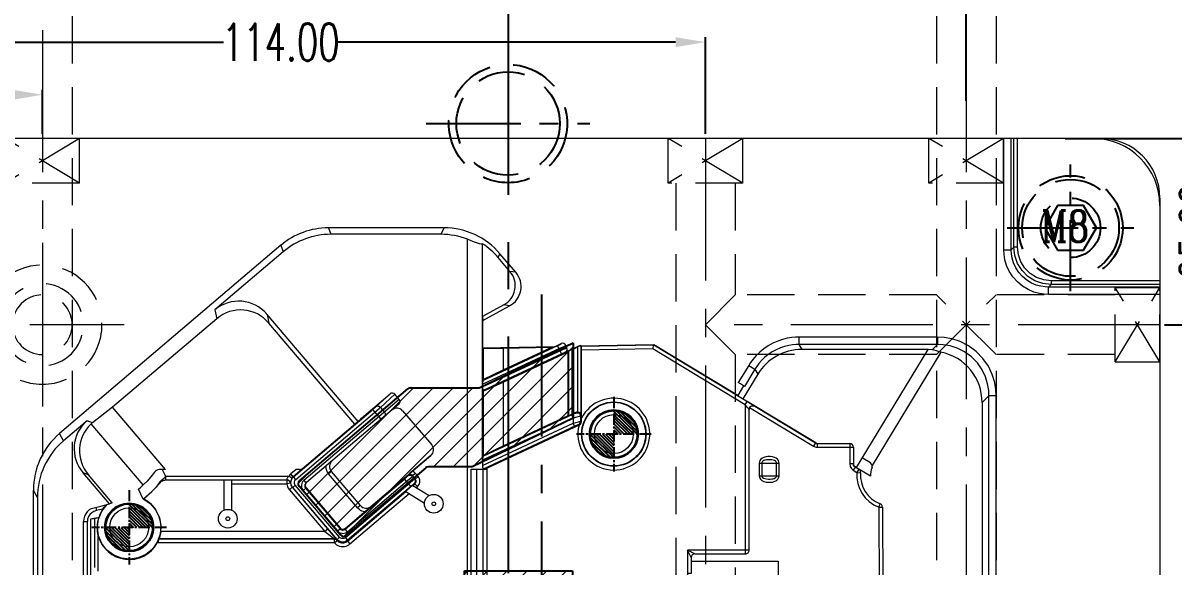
# Model space of a CAD drawing. Header units: inches. Extents: x 164842 to 166038, y -53074 to -52229.
# Drawn here: x 165733.8 to 165888.1, y -52405.3 to -52332.4 of the extents above; entities that cross this region are included whole.
import ezdxf

# ---------------------------------------------------------------- set-up
doc = ezdxf.new("R2010")
doc.units = ezdxf.units.IN
doc.header["$LTSCALE"] = 2
doc.header["$MEASUREMENT"] = 0
doc.header["$PDMODE"] = 3
doc.header["$PDSIZE"] = 0.3125
for name, pattern in [('CENTER', [50.8, 31.75, -6.35, 6.35, -6.35]), ('CENTER2', [1.125, 0.75, -0.125, 0.125, -0.125]), ('HIDDEN', [9.525, 6.35, -3.175])]:
    doc.linetypes.add(name, pattern=pattern)
doc.layers.get('0').update_dxf_attribs({"linetype": 'CONTINUOUS'})
doc.layers.get('Defpoints').update_dxf_attribs({"linetype": 'CONTINUOUS'})
for name, color, linetype in [('DEFAULT_1', 7, 'CENTER'), ('Layer3', 3, 'CONTINUOUS'), ('PIN', 4, 'CONTINUOUS'), ('SCREW', 52, 'HIDDEN'), ('y-cut', 7, 'CONTINUOUS')]:
    doc.layers.add(name, color=color, linetype=linetype)
for name, color, linetype, lineweight in [('dim', 3, 'CONTINUOUS', 15), ('PRODUCT', 1, 'CONTINUOUS', 15), ('WR', 122, 'HIDDEN', 18), ('截面', 191, 'CONTINUOUS', 15), ('枕位', 75, 'CONTINUOUS', 15)]:
    doc.layers.add(name, color=color, linetype=linetype, lineweight=lineweight)
doc.styles.add('ROMANC', font='romanc', dxfattribs={"width": 0.6, "height": 1})
doc.styles.get("Standard").update_dxf_attribs({"font": 'txt.shx', "width": 0.67})
doc.dimstyles.new('2.00', dxfattribs={"dimtxt": 5, "dimasz": 4, "dimexe": 0.666, "dimexo": 0.626, "dimgap": 1, "dimtad": 0, "dimzin": 0, "dimdsep": 46, "dimtxsty": 'Standard', "dimcen": 0.09, "dimclrd": 3, "dimclre": 3, "dimclrt": 7, "dimazin": 0, "dimtfac": 1, "dimtofl": 0, "dimtmove": 0, "dimatfit": 0, "dimfxl": 0, "dimtolj": 1, "dimtzin": 0, "dimarcsym": 0})

# ---------------------------------------------------------------- blocks, each defined once
blk = doc.blocks.new('*D36290')
at = {"layer": 'Defpoints', "color": 0}
for p in [(165873, -52347.94), (165956.79, -52347.94), (165948.86, -52472.94)]:
    blk.add_point(p, dxfattribs=at)
at = {"layer": 'dim', "color": 3, "linetype": 'ByBlock', "lineweight": -2}
for p, q in [((165873.63, -52347.94), (165957.46, -52347.94)), ((165956.79, -52351.94), (165956.79, -52402.18)), ((165956.79, -52468.94), (165956.79, -52418.7)), ((165949.49, -52472.94), (165957.46, -52472.94))]:
    blk.add_line(p, q, dxfattribs=at)
at = {"layer": 'dim', "color": 3, "linetype": 'ByBlock'}
for points in [[(165957.46, -52351.94), (165956.12, -52351.94), (165956.79, -52347.94)], [(165956.12, -52468.94), (165957.46, -52468.94), (165956.79, -52472.94)]]:
    blk.add_solid(points, dxfattribs=at)
at = {"layer": 'dim', "color": 7, "linetype": 'ByBlock', "insert": (165956.79, -52410.44), "char_height": 5, "attachment_point": 5, "rotation": 90}
blk.add_mtext('\\A1;125.00', dxfattribs=at)
blk = doc.blocks.new('20160723.115749')
at = {"layer": 'SCREW', "linetype": 'CENTER', "ltscale": 0.15}
for p, q in [((0, -8.5), (0, 8.5)), ((-8.5, 0), (8.5, 0))]:
    blk.add_line(p, q, dxfattribs=at)
at = {"layer": 'SCREW', "ltscale": 0.5}
blk.add_lwpolyline([(-1.73, 3), (-3.46, 0), (-1.73, -3), (1.73, -3), (3.46, 0), (1.73, 3)], close=True, dxfattribs=at)
for radius in [7, 6.5, 4]:
    blk.add_circle((0, 0), radius, dxfattribs=at)
at = {"layer": 'Layer3', "style": 'ROMANC', "width": 0.8}
blk.add_text('M8', height=4.186, dxfattribs=at).set_placement((-3.98, -1.86))
blk = doc.blocks.new('20160823.202007')
at = {"layer": '截面', "linetype": 'Continuous', "ltscale": 0.3}
h = blk.add_hatch(dxfattribs=at)
h.set_pattern_fill('ANSI31', color=256, scale=15, style=0)
h.set_pattern_definition([(45, (-169.9145, -4062.9453), (-1.3258252, 1.3258252), [])])
h.paths.add_polyline_path([(-112.12, 33.14), (-106.53, 26.56, 0.414214), (-105.83, 26.51), (-95.12, 35.61, -0.178037), (-94.8, 35.73), (-88.9, 35.73), (-75.33, 42.24), (-75.33, 52.37), (-87.94, 46.32), (-97.21, 46.32, 0.178037), (-97.53, 46.2), (-112.07, 33.84, 0.414214)])
h.paths.add_polyline_path([(-113.35, -0.13), (-107.6, 6.89, -0.414214), (-106.89, 6.96), (-96.17, -1.81, -0.414214), (-96.1, -2.52), (-98.78, -5.8, 0.414214), (-98.71, -6.5), (-96.17, -8.58, -0.414214), (-96.1, -9.28), (-98.53, -12.25, -0.414214), (-99.24, -12.32), (-113.28, -0.84, -0.414214)])
h.paths.add_polyline_path([(-89.92, 9.24), (-75.42, 3.96), (-75.42, 21.78), (-89.92, 21.78)])
at = {"layer": 'y-cut', "linetype": 'ByBlock'}
for p, q in [((-87.94, 46.32), (-75.33, 52.37)), ((-75.33, 52.37), (-75.33, 42.24)), ((-97.21, 46.32), (-87.94, 46.32)), ((-112.07, 33.84), (-97.53, 46.2)), ((-75.33, 42.24), (-88.9, 35.73)), ((-95.12, 35.61), (-105.83, 26.51)), ((-88.9, 35.73), (-94.8, 35.73)), ((-106.53, 26.56), (-112.12, 33.14)), ((-89.92, 9.24), (-89.92, 21.78)), ((-89.92, 21.78), (-75.42, 21.78)), ((-75.42, 21.78), (-75.42, 3.96)), ((-75.42, 3.96), (-89.92, 9.24)), ((-113.35, -0.13), (-107.6, 6.89)), ((-106.89, 6.96), (-96.17, -1.81)), ((-99.24, -12.32), (-113.28, -0.84)), ((-96.1, -2.52), (-98.78, -5.8)), ((-98.71, -6.5), (-96.17, -8.58)), ((-96.1, -9.28), (-98.53, -12.25))]:
    blk.add_line(p, q, dxfattribs=at)
for centre, start, end in [((-97.21, 45.82), 90, 130.38), ((-94.8, 35.23), 90, 130.38), ((-111.74, 33.46), 130.38, 220.38), ((-106.15, 26.89), 220.38, 310.38), ((-107.21, 6.58), 50.71, 140.71), ((-112.96, -0.45), 140.71, 230.71), ((-96.48, -2.2), 320.71, 50.71), ((-98.39, -6.11), 140.71, 230.71), ((-96.49, -8.96), 320.71, 50.71), ((-98.92, -11.94), 230.71, 320.71)]:
    blk.add_arc(centre, 0.5, start, end, dxfattribs=at)
blk = doc.blocks.new('20160824.085005')
at = {"layer": 'PRODUCT', "linetype": 'ByBlock'}
for p, q in [((-2.42, 12.01), (-10.67, 12.01)), ((-9.69, 11.52), (-10.67, 12.01)), ((-10.67, 12.01), (-10.67, 8.88)), ((-10.18, 11.03), (-10.67, 12.01)), ((-10.18, 11.02), (-10.18, 10.53)), ((-9.68, 11.53), (-2.9, 11.53)), ((-2.4, 12.03), (-2.42, 12.01)), ((-10.19, 10.53), (1.51, 10.53)), ((-10.19, 10.53), (-10.19, 8.88)), ((1.51, 10.53), (1.51, 7.38)), ((-10.19, 8.88), (-10.68, 8.88)), ((-10.68, 8.88), (-10.68, 3.28)), ((2, 7.38), (1.51, 7.38)), ((2, -3.25), (2, 7.38)), ((2, 6.69), (2.53, 6.69)), ((2.25, 6.78), (2.1, 6.79)), ((2.4, 6.75), (2.25, 6.78)), ((2.53, 6.69), (2.4, 6.75)), ((2.62, 6.79), (2.62, 4)), ((3.08, 6.29), (3.08, 4)), ((-10.68, 3.28), (-10.67, -3.75)), ((2, 4.13), (1.79, 4.13)), ((1.79, 4.13), (1.79, -3.25)), ((2, 4.02), (3.16, 4.02)), ((3.21, 4.01), (3.16, 4.02)), ((3.16, 4.02), (3.16, -3.61)), ((3.21, 4.01), (3.21, -3.61)), ((-10.68, -0.25), (-10.16, -0.25)), ((-10.19, -1.53), (-10.19, -3.15)), ((-10.16, -1.3), (-10.16, -0.25)), ((-10.16, -3.25), (-10.67, -3.75)), ((-10.19, -3.15), (1.64, -3.15)), ((-10.19, -3.15), (-10.17, -3.25)), ((-10.17, -3.25), (1.62, -3.25)), ((-10.16, -3.25), (-10.17, -3.25)), ((1.64, -3.25), (-10.16, -3.25)), ((1.64, -3.15), (1.64, -3.25)), ((1.64, -3.25), (2, -3.25)), ((3.16, -3.21), (2, -3.21)), ((3.16, -3.25), (2, -3.25)), ((3.21, -3.61), (3.16, -3.61))]:
    blk.add_line(p, q, dxfattribs=at)
blk.add_lwpolyline([(3.31, 6.79), (3.19, 6.73), (3.11, 6.54), (3.08, 6.29)], dxfattribs=at)
blk.add_arc((-11.16, -1.3), 1, 346.5053, 0, dxfattribs=at)
for centre, major_axis, start_param, end_param in [((-9.68, 11.02), (0.355, -0.355), 2.356233, 3.926953), ((-2.9, 12.03), (-0.355, -0.355), 0.78536, 2.356233)]:
    blk.add_ellipse(centre, major_axis=major_axis, ratio=0.999924, start_param=start_param, end_param=end_param, dxfattribs=at)
blk = doc.blocks.new('20140913.083227')
at = {"layer": 'WR', "linetype": 'CENTER', "ltscale": 0.2}
for p, q in [((0, 11), (0, -11)), ((-11, 0), (11, 0))]:
    blk.add_line(p, q, dxfattribs=at)
at = {"layer": 'WR', "linetype": 'HIDDEN', "ltscale": 0.5}
for radius in [8, 5.5, 4]:
    blk.add_circle((0, 0), radius, dxfattribs=at)
blk = doc.blocks.new('*D37323')
at = {"layer": 'Defpoints', "color": 0}
for p in [(165873.63, -52347.94), (165871.36, -52442.94), (165897.91, -52442.94)]:
    blk.add_point(p, dxfattribs=at)
at = {"layer": 'dim', "color": 3, "linetype": 'ByBlock', "lineweight": -2}
for p, q in [((165874.26, -52347.94), (165898.58, -52347.94)), ((165897.91, -52351.94), (165897.91, -52388.3)), ((165897.91, -52438.94), (165897.91, -52402.58)), ((165871.99, -52442.94), (165898.58, -52442.94))]:
    blk.add_line(p, q, dxfattribs=at)
at = {"layer": 'dim', "color": 3, "linetype": 'ByBlock'}
for points in [[(165898.58, -52351.94), (165897.24, -52351.94), (165897.91, -52347.94)], [(165897.24, -52438.94), (165898.58, -52438.94), (165897.91, -52442.94)]]:
    blk.add_solid(points, dxfattribs=at)
at = {"layer": 'dim', "color": 7, "linetype": 'ByBlock', "insert": (165897.91, -52395.44), "char_height": 5, "attachment_point": 5, "rotation": 90}
blk.add_mtext('\\A1;95.00', dxfattribs=at)
blk = doc.blocks.new('*D37324')
at = {"layer": 'Defpoints', "color": 0}
for p in [(165877.36, -52347.94), (165886.36, -52372.94), (165891.51, -52372.94)]:
    blk.add_point(p, dxfattribs=at)
at = {"layer": 'dim', "color": 3, "linetype": 'ByBlock', "lineweight": -2}
for p, q in [((165877.99, -52347.94), (165892.18, -52347.94)), ((165891.51, -52351.94), (165891.51, -52353.3)), ((165891.51, -52368.94), (165891.51, -52367.58)), ((165886.99, -52372.94), (165892.18, -52372.94))]:
    blk.add_line(p, q, dxfattribs=at)
at = {"layer": 'dim', "color": 3, "linetype": 'ByBlock'}
for points in [[(165892.18, -52351.94), (165890.85, -52351.94), (165891.51, -52347.94)], [(165890.85, -52368.94), (165892.18, -52368.94), (165891.51, -52372.94)]]:
    blk.add_solid(points, dxfattribs=at)
at = {"layer": 'dim', "color": 7, "linetype": 'ByBlock', "insert": (165891.51, -52360.44), "char_height": 5, "attachment_point": 5, "rotation": 90}
blk.add_mtext('\\A1;25.00', dxfattribs=at)
blk = doc.blocks.new('*D37327')
at = {"layer": 'Defpoints', "color": 0}
for p in [(165736.36, -52342.07), (165736.36, -52347.94), (165711.36, -52359.94)]:
    blk.add_point(p, dxfattribs=at)
at = {"layer": 'dim', "color": 3, "linetype": 'ByBlock', "lineweight": -2}
for p, q in [((165711.36, -52359.31), (165711.36, -52341.4)), ((165736.36, -52347.31), (165736.36, -52341.4)), ((165715.36, -52342.07), (165716.72, -52342.07)), ((165732.36, -52342.07), (165731, -52342.07))]:
    blk.add_line(p, q, dxfattribs=at)
at = {"layer": 'dim', "color": 3, "linetype": 'ByBlock'}
for points in [[(165715.36, -52341.4), (165715.36, -52342.74), (165711.36, -52342.07)], [(165732.36, -52342.74), (165732.36, -52341.4), (165736.36, -52342.07)]]:
    blk.add_solid(points, dxfattribs=at)
at = {"layer": 'dim', "color": 7, "linetype": 'ByBlock', "insert": (165723.86, -52342.07), "char_height": 5, "attachment_point": 5}
blk.add_mtext('\\A1;25.00', dxfattribs=at)
blk = doc.blocks.new('*D37328')
at = {"layer": 'Defpoints', "color": 0}
for p in [(165825.36, -52335.01), (165825.36, -52347.94), (165711.36, -52359.31)]:
    blk.add_point(p, dxfattribs=at)
at = {"layer": 'dim', "color": 3, "linetype": 'ByBlock', "lineweight": -2}
for p, q in [((165711.36, -52358.69), (165711.36, -52334.35)), ((165715.36, -52335.01), (165760.66, -52335.01)), ((165821.36, -52335.01), (165776.06, -52335.01)), ((165825.36, -52347.31), (165825.36, -52334.35))]:
    blk.add_line(p, q, dxfattribs=at)
at = {"layer": 'dim', "color": 3, "linetype": 'ByBlock'}
for points in [[(165715.36, -52334.35), (165715.36, -52335.68), (165711.36, -52335.01)], [(165821.36, -52335.68), (165821.36, -52334.35), (165825.36, -52335.01)]]:
    blk.add_solid(points, dxfattribs=at)
at = {"layer": 'dim', "color": 7, "linetype": 'ByBlock', "insert": (165768.36, -52335.01), "char_height": 5, "attachment_point": 5}
blk.add_mtext('\\A1;114.00', dxfattribs=at)
blk = doc.blocks.new('*D37329')
at = {"layer": 'Defpoints', "color": 0}
for p in [(165860.36, -52326.68), (165860.36, -52343.52), (165711.36, -52359.94)]:
    blk.add_point(p, dxfattribs=at)
at = {"layer": 'dim', "color": 3, "linetype": 'ByBlock', "lineweight": -2}
for p, q in [((165711.36, -52359.31), (165711.36, -52326.01)), ((165860.36, -52342.89), (165860.36, -52326.01)), ((165715.36, -52326.68), (165777.6, -52326.68)), ((165856.36, -52326.68), (165794.12, -52326.68))]:
    blk.add_line(p, q, dxfattribs=at)
at = {"layer": 'dim', "color": 3, "linetype": 'ByBlock'}
for points in [[(165715.36, -52326.01), (165715.36, -52327.35), (165711.36, -52326.68)], [(165856.36, -52327.35), (165856.36, -52326.01), (165860.36, -52326.68)]]:
    blk.add_solid(points, dxfattribs=at)
at = {"layer": 'dim', "color": 7, "linetype": 'ByBlock', "insert": (165785.86, -52326.68), "char_height": 5, "attachment_point": 5}
blk.add_mtext('\\A1;149.00', dxfattribs=at)

msp = doc.modelspace()

# ---------------------------------------------------------------- hatches: boundary and pattern name
at = {"layer": 'PIN', "linetype": 'Continuous'}
h = msp.add_hatch(dxfattribs=at)
h.set_pattern_fill('ANSI31', color=256, scale=2.363636, angle=90.5, style=0)
h.set_pattern_definition([(135.5, (166055.80363, -52402.3368), (-0.20708683, -0.2107331), [])])
h.paths.add_polyline_path([(165813.06, -52387.626), (165809.81, -52387.654, 0.4142136), (165813.088, -52390.876)])
h.paths.add_polyline_path([(165813.032, -52384.376), (165813.06, -52387.626), (165816.31, -52387.597, 0.4142136)])
h = msp.add_hatch(dxfattribs=at)
h.set_pattern_fill('ANSI31', color=256, scale=2.363636, angle=90.5, style=0)
h.set_pattern_definition([(135.5, (165990.76003, -52414.8591), (-0.20708683, -0.2107331), [])])
h.paths.add_polyline_path([(165748.016, -52400.148), (165744.767, -52400.176, 0.4142136), (165748.045, -52403.398)])
h.paths.add_polyline_path([(165747.988, -52396.898), (165748.016, -52400.148), (165751.266, -52400.12, 0.4142136)])

# ---------------------------------------------------------------- linework, layer by layer
at = {"linetype": 'CENTER', "ltscale": 0.5}
msp.add_line((165798.862, -52272.939), (165798.862, -52672.939), dxfattribs=at)
at = {"color": 8, "linetype": 'CENTER', "ltscale": 0.2}
msp.add_line((165787.862, -52345.939), (165809.862, -52345.939), dxfattribs=at)
at = {"color": 8, "linetype": 'HIDDEN', "ltscale": 0.5}
for radius in [7.938, 6.938]:
    msp.add_circle((165798.862, -52345.939), radius, dxfattribs=at)
at = {"layer": 'DEFAULT_1', "color": 2, "linetype": 'CENTER', "ltscale": 0.3}
msp.add_line((165803.362, -52368.875), (165803.362, -52452.004), dxfattribs=at)
at = {"layer": 'PIN', "linetype": 'CENTER2'}
for p, q in [((165813.06, -52382.626), (165813.06, -52392.626)), ((165818.06, -52387.626), (165808.06, -52387.626)), ((165748.016, -52395.148), (165748.016, -52405.148)), ((165753.016, -52400.148), (165743.016, -52400.148))]:
    msp.add_line(p, q, dxfattribs=at)
at = {"layer": 'PIN', "linetype": 'Continuous'}
for centre in [(165813.06, -52387.626), (165748.016, -52400.148)]:
    msp.add_circle(centre, 3.25, dxfattribs=at)
at = {"layer": 'PRODUCT', "linetype": 'ByBlock'}
for p, q in [((165878.362, -52347.939), (165719.362, -52347.939)), ((165865.413, -52362.896), (165865.413, -52347.939)), ((165866.411, -52362.896), (165866.411, -52347.939)), ((165866.756, -52362.552), (165866.756, -52347.939)), ((165867.255, -52362.552), (165867.255, -52347.939)), ((165886.362, -52355.939), (165886.362, -52589.939)), ((165865.413, -52362.896), (165866.411, -52362.896)), ((165866.411, -52362.896), (165866.756, -52362.552)), ((165867.255, -52362.552), (165866.756, -52362.552)), ((165871.405, -52367.89), (165871.749, -52367.545)), ((165886.362, -52367.046), (165871.749, -52367.046)), ((165871.749, -52367.046), (165871.749, -52367.545)), ((165886.362, -52367.545), (165871.749, -52367.545)), ((165886.362, -52367.89), (165871.405, -52367.89)), ((165871.405, -52368.888), (165871.405, -52367.89)), ((165886.362, -52368.888), (165871.405, -52368.888)), ((165795.456, -52381.196), (165807.602, -52375.374)), ((165805.107, -52375.9), (165806.002, -52375.483)), ((165806.011, -52375.502), (165806.002, -52375.483)), ((165807.602, -52375.374), (165807.6, -52386.155)), ((165795.456, -52380.933), (165805.923, -52376.052)), ((165795.456, -52381.283), (165806.209, -52376.27)), ((165795.46, -52380.433), (165805.634, -52375.688)), ((165805.107, -52375.9), (165795.475, -52376.095)), ((165795.51, -52376.129), (165795.475, -52376.095)), ((165795.51, -52376.129), (165798.202, -52376.092)), ((165795.51, -52376.129), (165795.51, -52380.299)), ((165798.202, -52379.004), (165804.729, -52375.96)), ((165798.202, -52376.092), (165804.729, -52375.96)), ((165798.202, -52376.092), (165798.202, -52379.004)), ((165798.202, -52380.652), (165806.936, -52376.579)), ((165804.729, -52375.96), (165805.107, -52375.9)), ((165806.03, -52376.851), (165805.514, -52375.744)), ((165805.923, -52376.052), (165806.349, -52375.85)), ((165806.209, -52376.27), (165806.549, -52376.114)), ((165806.349, -52375.85), (165806.5, -52375.778)), ((165806.5, -52375.778), (165806.587, -52375.735)), ((165806.536, -52376.626), (165806.715, -52376.476)), ((165806.544, -52376.645), (165808.588, -52375.693)), ((165806.587, -52375.735), (165806.604, -52375.725)), ((165806.763, -52376.044), (165806.603, -52375.701)), ((165806.936, -52376.579), (165806.976, -52376.517)), ((165806.936, -52385.133), (165806.936, -52376.579)), ((165806.976, -52376.517), (165806.976, -52385.158)), ((165807.428, -52376.297), (165808.24, -52375.919)), ((165807.428, -52376.297), (165807.428, -52384.956)), ((165808.24, -52384.627), (165808.24, -52375.919)), ((165818.439, -52375.63), (165808.588, -52375.829)), ((165808.588, -52375.86), (165808.588, -52375.693)), ((165808.692, -52385.067), (165808.692, -52375.86)), ((165818.426, -52375.678), (165808.723, -52375.875)), ((165808.731, -52385.988), (165808.732, -52376.377)), ((165818.291, -52376.184), (165808.732, -52376.377)), ((165818.291, -52376.184), (165818.439, -52375.63)), ((165830.702, -52383.689), (165818.291, -52376.184)), ((165829.702, -52382.44), (165818.439, -52375.63)), ((165795.51, -52380.299), (165798.202, -52379.004)), ((165770.865, -52393.901), (165785.4, -52381.538)), ((165785.724, -52381.419), (165794.99, -52381.419)), ((165795.45, -52381.199), (165794.99, -52381.419)), ((165795.456, -52380.933), (165795.456, -52381.283)), ((165795.51, -52380.299), (165795.46, -52380.433)), ((165795.51, -52381.867), (165798.202, -52380.652)), ((165798.202, -52380.652), (165798.202, -52389.206)), ((165784.265, -52382.959), (165771.459, -52393.85)), ((165779.193, -52385.492), (165783.03, -52382.228)), ((165781.106, -52383.975), (165783.03, -52382.228)), ((165781.732, -52384.037), (165783.678, -52382.269)), ((165784.265, -52382.959), (165783.678, -52382.269)), ((165795.51, -52381.867), (165795.46, -52381.78)), ((165795.51, -52381.867), (165795.51, -52390.501)), ((165829.702, -52382.44), (165830.379, -52382.897)), ((165840.158, -52388.81), (165830.966, -52383.252)), ((165770.082, -52393.355), (165780.765, -52384.27)), ((165770.375, -52393.7), (165780.995, -52384.668)), ((165784.201, -52383.607), (165771.819, -52394.137)), ((165781.817, -52385.635), (165780.702, -52384.324)), ((165780.765, -52384.27), (165780.958, -52384.105)), ((165780.958, -52384.105), (165781.055, -52384.021)), ((165780.995, -52384.668), (165781.559, -52384.187)), ((165781.559, -52384.187), (165781.695, -52384.069)), ((165781.695, -52384.069), (165781.732, -52384.037)), ((165781.732, -52384.037), (165782.263, -52384.661)), ((165784.719, -52384.485), (165788.622, -52389.075)), ((165808.041, -52384.67), (165807.428, -52384.956)), ((165808.041, -52384.67), (165807.962, -52384.794)), ((165830.702, -52383.689), (165830.962, -52383.259)), ((165830.702, -52383.689), (165830.702, -52403.697)), ((165831.219, -52384.331), (165831.205, -52384.306)), ((165831.219, -52403.194), (165831.219, -52384.331)), ((165831.293, -52384.068), (165839.847, -52389.24)), ((165831.977, -52383.894), (165840.107, -52388.81)), ((165778.982, -52385.74), (165770.038, -52393.352)), ((165807.602, -52385.471), (165795.456, -52391.135)), ((165795.456, -52391.326), (165807.602, -52385.504)), ((165795.456, -52391.818), (165807.6, -52386.155)), ((165807.511, -52385.015), (165795.46, -52390.634)), ((165798.202, -52389.206), (165806.936, -52385.133)), ((165806.936, -52385.133), (165806.976, -52385.158)), ((165807.409, -52385.062), (165807.6, -52385.472)), ((165807.708, -52384.921), (165807.511, -52385.015)), ((165807.791, -52386.565), (165807.6, -52386.155)), ((165808.08, -52385.348), (165807.602, -52385.472)), ((165808.394, -52385.265), (165808.08, -52385.348)), ((165808.344, -52386.317), (165808.47, -52386.398)), ((165808.47, -52386.398), (165808.608, -52386.297)), ((165808.692, -52385.067), (165808.605, -52385.204)), ((165808.605, -52385.204), (165808.605, -52385.908)), ((165808.605, -52385.908), (165808.731, -52385.988)), ((165808.608, -52386.297), (165808.698, -52386.155)), ((165808.698, -52386.155), (165808.731, -52385.988)), ((165796.035, -52392.197), (165808.47, -52386.398)), ((165795.51, -52390.501), (165798.202, -52389.206)), ((165840.107, -52388.81), (165839.847, -52389.24)), ((165840.158, -52388.81), (165840.107, -52388.81)), ((165840.367, -52388.882), (165844.717, -52388.882)), ((165840.367, -52388.882), (165840.367, -52389.385)), ((165840.367, -52389.385), (165845.22, -52389.385)), ((165844.717, -52388.882), (165844.717, -52391.618)), ((165845.22, -52389.385), (165845.22, -52391.618)), ((165780.469, -52397.328), (165788.508, -52390.492)), ((165788.511, -52390.496), (165785.702, -52392.886)), ((165788.511, -52390.496), (165788.508, -52390.492)), ((165795.51, -52390.501), (165795.46, -52390.634)), ((165847.507, -52391.503), (165846.518, -52390.895)), ((165752.877, -52392.362), (165752.224, -52392.361)), ((165752.432, -52392.362), (165752.869, -52393.267)), ((165770.427, -52392.362), (165769.713, -52392.969)), ((165770.826, -52392.362), (165770.427, -52392.362)), ((165770.826, -52392.362), (165770.826, -52392.362)), ((165771.479, -52392.127), (165771.477, -52392.122)), ((165777.103, -52401.235), (165787.811, -52392.128)), ((165794.031, -52392.009), (165788.135, -52392.009)), ((165793.894, -52408.429), (165793.894, -52392.349)), ((165793.894, -52392.349), (165796.035, -52392.349)), ((165795.45, -52391.329), (165794.031, -52392.009)), ((165794.664, -52408.429), (165794.664, -52392.349)), ((165795.456, -52391.135), (165795.456, -52391.818)), ((165795.5, -52392.349), (165795.5, -52408.429)), ((165795.858, -52392.246), (165795.626, -52392.349)), ((165795.998, -52392.349), (165795.998, -52408.429)), ((165796.035, -52392.197), (165796.035, -52392.349)), ((165832.584, -52391.511), (165835.243, -52391.511)), ((165832.584, -52391.511), (165832.584, -52393.226)), ((165832.917, -52391.511), (165832.917, -52393.226)), ((165834.911, -52393.226), (165834.911, -52391.511)), ((165835.243, -52393.226), (165835.243, -52391.511)), ((165845.22, -52391.618), (165844.717, -52391.618)), ((165845.462, -52392.048), (165845.202, -52392.478)), ((165845.202, -52392.478), (165845.677, -52392.765)), ((165845.95, -52392.313), (165845.462, -52392.017)), ((165845.462, -52392.048), (165845.937, -52392.335)), ((165845.937, -52392.335), (165845.677, -52392.765)), ((165847.525, -52393.279), (165845.938, -52392.319)), ((165752.92, -52393.768), (165752.92, -52393.266)), ((165752.92, -52393.266), (165769.445, -52393.266)), ((165752.927, -52393.782), (165752.92, -52393.768)), ((165752.927, -52393.782), (165769.166, -52393.777)), ((165760.75, -52397.831), (165760.75, -52393.782)), ((165761.755, -52393.776), (165761.755, -52397.831)), ((165769.166, -52393.777), (165769.166, -52394.28)), ((165769.86, -52393.55), (165769.445, -52393.266)), ((165770.038, -52393.352), (165769.713, -52392.969)), ((165769.751, -52393.908), (165769.828, -52393.686)), ((165769.828, -52393.686), (165769.944, -52393.498)), ((165769.944, -52393.498), (165770.082, -52393.355)), ((165770.375, -52393.7), (165770.082, -52393.355)), ((165771.459, -52393.85), (165771.752, -52394.195)), ((165775.15, -52392.624), (165774.767, -52392.95)), ((165778.67, -52397.54), (165774.767, -52392.95)), ((165779.053, -52397.214), (165775.15, -52392.624)), ((165777.018, -52400.386), (165785.033, -52393.569)), ((165786.026, -52393.88), (165777.032, -52401.528)), ((165777.311, -52400.731), (165785.38, -52393.868)), ((165785.83, -52394.639), (165784.968, -52393.625)), ((165785.033, -52393.569), (165785.235, -52393.396)), ((165785.235, -52393.396), (165785.335, -52393.31)), ((165785.38, -52393.868), (165785.849, -52393.467)), ((165785.386, -52393.263), (165785.395, -52393.152)), ((165785.702, -52392.886), (165785.395, -52393.152)), ((165785.849, -52393.467), (165785.984, -52393.35)), ((165786.023, -52393.315), (165786.032, -52393.203)), ((165786.023, -52393.315), (165786.306, -52393.647)), ((165786.209, -52393.726), (165786.026, -52393.88)), ((165786.032, -52393.203), (165786.415, -52392.878)), ((165786.417, -52393.656), (165786.032, -52393.203)), ((165786.265, -52393.68), (165786.209, -52393.726)), ((165786.295, -52393.655), (165786.265, -52393.68)), ((165786.306, -52393.647), (165786.295, -52393.655)), ((165786.306, -52393.647), (165786.406, -52393.858)), ((165786.417, -52393.656), (165786.306, -52393.647)), ((165786.406, -52393.858), (165786.387, -52394.092)), ((165786.8, -52393.33), (165786.415, -52392.878)), ((165786.417, -52393.656), (165786.8, -52393.33)), ((165832.584, -52393.226), (165835.243, -52393.226)), ((165845.677, -52392.765), (165846.178, -52392.805)), ((165749.895, -52396.341), (165749.255, -52395.018)), ((165752.147, -52394.132), (165752.1, -52394.093)), ((165752.153, -52394.145), (165752.147, -52394.132)), ((165761.755, -52394.28), (165769.166, -52394.28)), ((165769.666, -52394.225), (165769.166, -52394.28)), ((165769.899, -52394.766), (165769.516, -52395.092)), ((165769.516, -52395.092), (165774.278, -52400.691)), ((165769.677, -52394.219), (165769.666, -52394.225)), ((165769.678, -52394.212), (165769.677, -52394.219)), ((165769.968, -52394.772), (165769.848, -52394.597)), ((165769.899, -52394.766), (165775.367, -52401.2)), ((165769.968, -52394.772), (165769.899, -52394.766)), ((165770.312, -52394.479), (165769.968, -52394.772)), ((165775.909, -52401.758), (165769.968, -52394.772)), ((165776.253, -52401.465), (165770.312, -52394.479)), ((165776.398, -52401.178), (165770.808, -52394.605)), ((165771.35, -52395.196), (165771.762, -52394.846)), ((165771.35, -52395.196), (165775.965, -52400.622)), ((165771.642, -52394.326), (165771.605, -52394.406)), ((165771.693, -52394.254), (165771.642, -52394.326)), ((165771.752, -52394.195), (165771.693, -52394.254)), ((165771.694, -52394.903), (165776.309, -52400.329)), ((165771.762, -52394.846), (165776.319, -52400.205)), ((165777.316, -52401.99), (165785.137, -52395.338)), ((165786.034, -52394.467), (165777.325, -52401.872)), ((165786.07, -52394.499), (165785.106, -52395.319)), ((165785.137, -52395.338), (165787.636, -52396.9)), ((165786.101, -52394.519), (165786.366, -52394.293)), ((165786.101, -52394.519), (165788.275, -52395.877)), ((165786.387, -52394.092), (165786.254, -52394.284)), ((165786.366, -52394.293), (165786.254, -52394.284)), ((165786.366, -52394.293), (165786.691, -52394.676)), ((165786.548, -52394.798), (165786.691, -52394.676)), ((165744.204, -52397.318), (165745.366, -52396.992)), ((165749.913, -52396.326), (165749.93, -52396.324)), ((165777.641, -52402.373), (165785.584, -52395.618)), ((165848.621, -52397.446), (165848.802, -52396.978)), ((165742.96, -52397.598), (165744.204, -52397.318)), ((165743.527, -52397.478), (165743.61, -52397.893)), ((165777.028, -52400.262), (165779.824, -52397.884)), ((165779.053, -52397.214), (165778.67, -52397.54)), ((165779.824, -52397.884), (165780.47, -52397.329)), ((165848.621, -52397.446), (165849.124, -52397.444)), ((165848.621, -52397.447), (165848.672, -52408.53)), ((165849.124, -52397.444), (165849.174, -52408.53)), ((165741.897, -52406.771), (165741.897, -52399.371)), ((165741.897, -52399.371), (165742.4, -52399.371)), ((165742.4, -52407.274), (165742.4, -52399.371)), ((165743.557, -52398.917), (165742.84, -52399.054)), ((165742.84, -52399.054), (165742.84, -52406.52)), ((165743.349, -52398.968), (165743.349, -52405.515)), ((165743.923, -52398.844), (165743.557, -52398.917)), ((165743.902, -52398.863), (165743.851, -52398.874)), ((165743.851, -52398.874), (165743.851, -52399.037)), ((165743.902, -52398.863), (165743.923, -52398.844)), ((165776.319, -52400.205), (165776.309, -52400.329)), ((165743.851, -52406.017), (165743.851, -52401.259)), ((165775.543, -52401.695), (165752.011, -52401.695)), ((165775.552, -52401.74), (165752.018, -52401.74)), ((165774.278, -52400.691), (165752.257, -52400.691)), ((165774.66, -52400.365), (165774.278, -52400.691)), ((165774.278, -52400.691), (165774.985, -52401.247)), ((165775.367, -52401.2), (165775.803, -52401.72)), ((165775.663, -52401.691), (165775.519, -52401.675)), ((165775.682, -52401.715), (165775.543, -52401.695)), ((165775.552, -52402.242), (165775.552, -52401.74)), ((165775.803, -52401.72), (165775.902, -52401.841)), ((165775.909, -52401.758), (165775.902, -52401.841)), ((165776.253, -52401.465), (165775.909, -52401.758)), ((165776.052, -52401.895), (165775.909, -52401.758)), ((165775.965, -52400.622), (165776.309, -52400.329)), ((165777.028, -52400.262), (165777.018, -52400.386)), ((165777.311, -52400.731), (165777.018, -52400.386)), ((165777.032, -52401.528), (165777.325, -52401.872)), ((165775.552, -52402.242), (165751.784, -52402.242)), ((165775.552, -52402.242), (165775.923, -52401.903)), ((165775.918, -52401.863), (165775.923, -52401.903)), ((165777.325, -52401.872), (165777.15, -52401.992)), ((165777.325, -52401.872), (165777.316, -52401.99)), ((165777.316, -52401.99), (165777.641, -52402.373))]:
    msp.add_line(p, q, dxfattribs=at)
for points in [[(165871.405, -52368.888), (165870.841, -52368.862), (165870.176, -52368.761), (165869.442, -52368.558), (165868.678, -52368.233), (165867.926, -52367.777), (165867.231, -52367.198), (165866.627, -52366.515), (165866.141, -52365.761), (165865.785, -52364.978), (165865.558, -52364.211), (165865.444, -52363.511), (165865.413, -52362.896)], [(165871.405, -52367.89), (165870.935, -52367.868), (165870.381, -52367.784), (165869.768, -52367.616), (165869.131, -52367.344), (165868.505, -52366.965), (165867.926, -52366.482), (165867.422, -52365.913), (165867.017, -52365.285), (165866.721, -52364.632), (165866.532, -52363.993), (165866.437, -52363.409), (165866.411, -52362.896)], [(165871.749, -52367.545), (165870.638, -52367.42), (165869.583, -52367.051), (165868.636, -52366.456), (165867.845, -52365.665), (165867.25, -52364.718), (165866.881, -52363.663), (165866.756, -52362.552)], [(165871.749, -52367.046), (165870.753, -52366.934), (165869.801, -52366.602), (165868.947, -52366.066), (165868.234, -52365.353), (165867.699, -52364.499), (165867.367, -52363.548), (165867.255, -52362.552)], [(165805.634, -52375.688), (165805.757, -52375.629), (165805.868, -52375.576), (165805.951, -52375.535), (165805.998, -52375.511), (165806.011, -52375.502)], [(165795.46, -52381.78), (165806.129, -52376.805), (165806.234, -52376.757), (165806.335, -52376.711), (165806.422, -52376.673), (165806.486, -52376.645), (165806.523, -52376.63), (165806.536, -52376.626)], [(165806.549, -52376.114), (165806.665, -52376.062), (165806.733, -52376.033), (165806.754, -52376.025)], [(165831.967, -52383.876), (165831.924, -52383.847), (165831.799, -52383.769), (165831.593, -52383.643), (165818.426, -52375.678)], [(165781.055, -52384.021), (165781.086, -52383.993), (165781.106, -52383.975)], [(165781.732, -52384.037), (165781.541, -52383.903), (165781.312, -52383.88), (165781.106, -52383.975)], [(165782.263, -52384.661), (165782.365, -52384.871), (165782.351, -52385.101), (165782.223, -52385.289)], [(165807.962, -52384.794), (165807.956, -52384.798), (165807.938, -52384.808), (165807.907, -52384.824), (165807.859, -52384.848), (165807.793, -52384.88), (165807.708, -52384.921)], [(165807.962, -52384.794), (165808.182, -52384.753), (165808.396, -52384.823), (165808.549, -52384.987), (165808.605, -52385.204)], [(165808.24, -52384.627), (165808.407, -52384.662), (165808.534, -52384.739), (165808.623, -52384.84), (165808.674, -52384.953), (165808.692, -52385.067)], [(165831.205, -52384.306), (165831.183, -52384.277), (165831.121, -52384.199), (165831.018, -52384.073), (165830.702, -52383.689)], [(165831.205, -52384.306), (165831.249, -52384.1), (165831.374, -52383.93), (165831.558, -52383.827), (165831.768, -52383.808), (165831.967, -52383.876)], [(165831.293, -52384.068), (165831.423, -52383.926), (165831.57, -52383.85), (165831.718, -52383.825), (165831.857, -52383.843), (165831.977, -52383.894)], [(165795.46, -52392.315), (165807.952, -52386.49), (165808.084, -52386.43), (165808.187, -52386.383), (165808.261, -52386.351), (165808.309, -52386.33), (165808.335, -52386.32), (165808.344, -52386.317)], [(165807.6, -52386.155), (165808.133, -52386.02), (165808.32, -52385.973), (165808.454, -52385.941), (165808.541, -52385.92), (165808.589, -52385.91), (165808.605, -52385.908)], [(165808.344, -52386.317), (165808.482, -52386.218), (165808.573, -52386.074), (165808.605, -52385.908)], [(165808.605, -52385.204), (165808.593, -52385.209), (165808.557, -52385.219), (165808.492, -52385.238), (165808.394, -52385.265)], [(165839.847, -52389.24), (165839.967, -52389.302), (165840.097, -52389.348), (165840.233, -52389.376), (165840.367, -52389.385)], [(165840.107, -52388.81), (165840.189, -52388.849), (165840.276, -52388.874), (165840.367, -52388.882)], [(165835.243, -52391.511), (165835.221, -52391.339), (165835.146, -52391.161), (165835.014, -52390.993), (165834.83, -52390.852), (165834.605, -52390.747), (165834.34, -52390.677), (165834.045, -52390.644), (165833.742, -52390.646), (165833.451, -52390.684), (165833.193, -52390.758), (165832.975, -52390.866), (165832.8, -52391.007), (165832.676, -52391.17), (165832.606, -52391.343), (165832.584, -52391.511)], [(165752.224, -52392.361), (165752.04, -52392.378), (165751.863, -52392.428), (165751.698, -52392.508), (165751.551, -52392.617), (165751.426, -52392.752)], [(165796.035, -52392.174), (165795.991, -52392.189), (165795.858, -52392.246)], [(165834.911, -52391.511), (165834.896, -52391.425), (165834.848, -52391.336), (165834.76, -52391.252), (165834.633, -52391.181), (165834.468, -52391.129), (165834.263, -52391.094), (165834.023, -52391.077), (165833.771, -52391.078), (165833.536, -52391.097), (165833.337, -52391.134), (165833.179, -52391.188), (165833.058, -52391.259), (165832.976, -52391.341), (165832.93, -52391.427), (165832.917, -52391.511)], [(165844.717, -52391.618), (165844.776, -52391.956), (165844.944, -52392.253), (165845.202, -52392.478)], [(165845.462, -52392.048), (165845.333, -52391.936), (165845.249, -52391.787), (165845.22, -52391.618)], [(165845.937, -52392.335), (165846.074, -52392.458), (165846.159, -52392.622)], [(165846.178, -52392.805), (165846.16, -52392.607), (165846.076, -52392.442), (165845.938, -52392.319)], [(165847.74, -52391.843), (165847.662, -52391.651), (165847.507, -52391.503)], [(165847.714, -52392.12), (165847.747, -52391.981), (165847.74, -52391.843)], [(165751.426, -52392.752), (165750.931, -52393.363), (165750.424, -52393.929), (165749.906, -52394.447)], [(165752.1, -52394.093), (165752.2, -52393.958), (165752.305, -52393.845), (165752.408, -52393.751), (165752.509, -52393.672), (165752.605, -52393.603), (165752.693, -52393.542)], [(165752.153, -52394.145), (165752.255, -52394.039), (165752.371, -52393.949), (165752.499, -52393.877), (165752.637, -52393.824), (165752.78, -52393.792), (165752.927, -52393.782)], [(165752.693, -52393.542), (165752.774, -52393.482), (165752.84, -52393.419), (165752.879, -52393.346), (165752.869, -52393.267)], [(165752.869, -52393.267), (165752.895, -52393.266), (165752.92, -52393.266)], [(165769.666, -52394.225), (165769.582, -52393.997), (165769.401, -52393.836), (165769.166, -52393.777)], [(165769.445, -52393.266), (165769.341, -52393.354), (165769.255, -52393.458), (165769.201, -52393.564), (165769.18, -52393.651), (165769.176, -52393.709), (165769.177, -52393.744), (165769.178, -52393.763), (165769.177, -52393.768)], [(165769.677, -52394.219), (165769.594, -52393.99), (165769.414, -52393.827), (165769.177, -52393.768)], [(165769.713, -52392.969), (165769.576, -52393.101), (165769.445, -52393.266)], [(165769.86, -52393.55), (165769.79, -52393.668), (165769.733, -52393.807), (165769.696, -52393.948), (165769.681, -52394.062), (165769.678, -52394.14), (165769.678, -52394.212)], [(165769.848, -52394.597), (165769.763, -52394.384), (165769.729, -52394.147), (165769.751, -52393.908)], [(165770.038, -52393.352), (165769.947, -52393.44), (165769.86, -52393.55)], [(165770.312, -52394.479), (165770.246, -52394.383), (165770.2, -52394.265), (165770.181, -52394.135), (165770.193, -52394.003), (165770.235, -52393.881), (165770.299, -52393.779), (165770.375, -52393.7)], [(165771.459, -52393.85), (165771.346, -52393.963), (165771.251, -52394.099), (165771.179, -52394.253), (165771.136, -52394.419), (165771.123, -52394.591), (165771.141, -52394.762), (165771.188, -52394.925), (165771.26, -52395.071), (165771.35, -52395.196)], [(165785.335, -52393.31), (165785.365, -52393.283), (165785.381, -52393.268), (165785.386, -52393.263)], [(165786.023, -52393.315), (165785.831, -52393.182), (165785.597, -52393.163), (165785.386, -52393.263)], [(165786.032, -52393.203), (165785.981, -52393.151), (165785.918, -52393.107), (165785.845, -52393.072), (165785.766, -52393.051), (165785.684, -52393.044), (165785.602, -52393.052), (165785.524, -52393.075), (165785.454, -52393.109), (165785.395, -52393.152)], [(165785.984, -52393.35), (165786.014, -52393.324), (165786.023, -52393.315)], [(165786.415, -52392.878), (165786.309, -52392.771), (165786.179, -52392.678), (165786.031, -52392.605)], [(165786.366, -52394.293), (165786.417, -52394.243), (165786.461, -52394.181), (165786.496, -52394.109), (165786.518, -52394.031), (165786.525, -52393.949), (165786.518, -52393.866), (165786.496, -52393.788), (165786.461, -52393.717), (165786.417, -52393.656)], [(165786.691, -52394.676), (165786.798, -52394.569), (165786.892, -52394.439), (165786.966, -52394.287), (165787.012, -52394.121), (165787.028, -52393.948), (165787.012, -52393.775), (165786.965, -52393.609), (165786.892, -52393.459), (165786.8, -52393.33)], [(165832.584, -52393.226), (165832.621, -52393.444), (165832.737, -52393.658), (165832.932, -52393.842), (165833.19, -52393.978), (165833.492, -52394.06), (165833.804, -52394.094), (165834.095, -52394.09), (165834.354, -52394.057), (165834.584, -52393.997), (165834.785, -52393.91), (165834.954, -52393.797), (165835.087, -52393.662), (165835.178, -52393.516), (165835.228, -52393.369), (165835.243, -52393.226)], [(165832.917, -52393.226), (165832.94, -52393.335), (165833.017, -52393.442), (165833.149, -52393.534), (165833.336, -52393.602), (165833.568, -52393.643), (165833.822, -52393.66), (165834.065, -52393.658), (165834.275, -52393.641), (165834.453, -52393.611), (165834.601, -52393.568), (165834.72, -52393.512), (165834.809, -52393.444), (165834.869, -52393.371), (165834.901, -52393.298), (165834.911, -52393.226)], [(165749.255, -52395.018), (165749.582, -52394.742), (165749.906, -52394.447)], [(165749.895, -52396.341), (165750.432, -52395.9), (165750.946, -52395.429), (165751.455, -52394.914)], [(165749.93, -52396.324), (165751.056, -52395.339), (165752.153, -52394.145)], [(165752.1, -52394.093), (165751.999, -52394.244), (165751.886, -52394.401), (165751.759, -52394.565), (165751.616, -52394.736), (165751.455, -52394.914)], [(165751.455, -52394.914), (165751.807, -52394.528), (165752.147, -52394.132)], [(165769.166, -52394.28), (165769.2, -52394.474), (165769.266, -52394.677), (165769.369, -52394.886), (165769.516, -52395.092)], [(165769.666, -52394.225), (165769.688, -52394.354), (165769.732, -52394.49), (165769.801, -52394.629), (165769.899, -52394.766)], [(165771.605, -52394.406), (165771.582, -52394.494), (165771.575, -52394.584)], [(165771.575, -52394.584), (165771.584, -52394.675), (165771.609, -52394.76), (165771.647, -52394.837), (165771.694, -52394.903)], [(165786.254, -52394.284), (165786.248, -52394.289), (165786.231, -52394.302), (165786.201, -52394.327), (165786.156, -52394.364), (165786.034, -52394.467)], [(165745.935, -52403.873), (165745.033, -52403.199), (165744.334, -52402.304), (165743.898, -52401.265), (165743.75, -52400.14), (165743.901, -52399.022), (165744.342, -52397.979), (165745.04, -52397.091)], [(165744.485, -52397.702), (165744.584, -52397.565), (165744.678, -52397.444), (165744.765, -52397.339), (165744.845, -52397.249), (165744.916, -52397.172), (165744.977, -52397.109)], [(165745.75, -52396.869), (165745.623, -52396.91), (165745.495, -52396.952), (165745.366, -52396.992)], [(165749.884, -52396.31), (165750.85, -52396.958), (165751.59, -52397.816), (165752.076, -52398.835), (165752.279, -52399.951), (165752.182, -52401.073), (165751.79, -52402.139), (165751.138, -52403.057), (165750.26, -52403.778), (165749.233, -52404.238), (165748.11, -52404.414), (165746.992, -52404.29), (165745.935, -52403.873)], [(165849.138, -52397.45), (165849.098, -52397.254), (165848.984, -52397.09), (165848.802, -52396.978)], [(165849.124, -52397.444), (165849.083, -52397.248), (165848.968, -52397.083)], [(165742.96, -52397.598), (165742.658, -52397.796), (165742.396, -52398.045), (165742.183, -52398.337), (165742.026, -52398.663), (165741.93, -52399.011), (165741.897, -52399.371)], [(165743.61, -52397.893), (165743.285, -52397.998), (165742.99, -52398.174), (165742.741, -52398.415), (165742.554, -52398.707), (165742.439, -52399.031), (165742.4, -52399.371)], [(165744.485, -52397.702), (165744.036, -52397.804), (165743.61, -52397.893)], [(165779.62, -52398.057), (165779.423, -52398.018), (165779.235, -52397.953), (165779.062, -52397.867), (165778.909, -52397.765), (165778.778, -52397.654), (165778.67, -52397.54)], [(165743.343, -52398.963), (165743.303, -52398.969), (165743.193, -52398.989), (165742.84, -52399.054)], [(165743.851, -52398.874), (165743.66, -52398.912), (165743.497, -52398.943), (165743.388, -52398.963), (165743.349, -52398.968)], [(165743.851, -52399.037), (165743.77, -52399.406), (165743.725, -52399.739), (165743.707, -52400.051), (165743.711, -52400.353), (165743.736, -52400.657), (165743.783, -52400.96), (165743.851, -52401.259)], [(165752.018, -52401.74), (165752.004, -52401.778), (165751.96, -52401.885), (165751.886, -52402.047), (165751.784, -52402.242)], [(165752.257, -52400.691), (165752.207, -52401), (165752.141, -52401.279), (165752.076, -52401.5), (165752.028, -52401.643), (165752.011, -52401.695)], [(165774.985, -52401.247), (165775.42, -52401.594), (165775.519, -52401.675)], [(165775.519, -52401.675), (165775.536, -52401.689), (165775.543, -52401.695)], [(165775.923, -52401.903), (165775.816, -52401.814), (165775.688, -52401.759), (165775.552, -52401.74)], [(165775.902, -52401.841), (165775.794, -52401.748), (165775.663, -52401.691)], [(165775.918, -52401.863), (165775.81, -52401.772), (165775.682, -52401.715)], [(165775.965, -52400.622), (165776.078, -52400.735), (165776.214, -52400.83), (165776.367, -52400.901), (165776.533, -52400.945), (165776.705, -52400.958), (165776.877, -52400.94), (165777.039, -52400.893), (165777.186, -52400.821), (165777.311, -52400.731)], [(165777.032, -52401.528), (165776.936, -52401.593), (165776.819, -52401.64), (165776.688, -52401.659), (165776.557, -52401.647), (165776.435, -52401.605), (165776.332, -52401.54), (165776.253, -52401.465)], [(165776.309, -52400.329), (165776.369, -52400.388), (165776.44, -52400.438), (165776.521, -52400.476), (165776.608, -52400.499), (165776.699, -52400.506), (165776.789, -52400.497), (165776.875, -52400.472), (165776.952, -52400.434), (165777.018, -52400.386)], [(165775.552, -52402.242), (165775.683, -52402.369), (165775.843, -52402.488), (165776.029, -52402.591), (165776.237, -52402.67), (165776.46, -52402.718), (165776.69, -52402.732), (165776.917, -52402.711), (165777.134, -52402.657), (165777.33, -52402.577), (165777.5, -52402.479), (165777.641, -52402.373)], [(165775.902, -52401.841), (165775.913, -52401.856), (165775.918, -52401.863)], [(165775.923, -52401.903), (165776.01, -52401.987), (165776.117, -52402.067), (165776.241, -52402.136), (165776.379, -52402.188), (165776.528, -52402.22), (165776.681, -52402.23), (165776.833, -52402.215), (165776.977, -52402.18), (165777.108, -52402.126), (165777.222, -52402.061), (165777.316, -52401.99)], [(165777.15, -52401.992), (165776.937, -52402.077), (165776.7, -52402.111), (165776.461, -52402.089), (165776.239, -52402.012), (165776.052, -52401.895)]]:
    msp.add_lwpolyline(points, dxfattribs=at)
for centre, radius in [((165813.06, -52387.626), 4.32), ((165813.06, -52387.626), 4.271), ((165813.06, -52387.626), 3.115), ((165813.06, -52387.626), 2.613), ((165748.016, -52400.148), 3.115), ((165788.89, -52396.972), 1.256), ((165788.89, -52396.972), 0.251), ((165748.016, -52400.148), 2.613), ((165761.252, -52398.982), 1.256), ((165761.252, -52398.982), 0.251)]:
    msp.add_circle(centre, radius, dxfattribs=at)
for centre, radius, start, end in [((165877.362, -52356.939), 9, 0, 90), ((165878.362, -52355.939), 8, 0, 90), ((165785.724, -52381.919), 0.5, 90, 130.38), ((165813.06, -52387.626), 4.822, 165.72753, 153.84866), ((165783.954, -52385.137), 1.005, 40.38, 130.38), ((165778.331, -52384.974), 1.005, 310.38, 329.00327), ((165844.717, -52389.385), 0.502, 0, 90), ((165775.915, -52391.973), 1.508, 178.56804, 220.38), ((165775.915, -52391.973), 1.005, 130.38, 220.38), ((165788.135, -52392.509), 0.5, 90, 130.38), ((165850.285, -52393.133), 2.764, 158.4937, 183.02119), ((165771.189, -52394.281), 0.5, 130.38, 220.38), ((165850.285, -52393.133), 4.623, 175.43206, 248.90842), ((165850.285, -52393.133), 4.12, 175.42987, 248.90707), ((165748.016, -52400.148), 4.276, 352.70998, 63.41607), ((165748.016, -52400.148), 4.296, 145.28897, 162.32173), ((165748.016, -52400.148), 4.311, 162.65996, 165.06345), ((165748.016, -52400.148), 4.311, 194.93655, 330.93538), ((165776.779, -52400.854), 0.5, 220.38, 310.38)]:
    msp.add_arc(centre, radius, start, end, dxfattribs=at)
for centre, major_axis, ratio, start_param, end_param in [((165806.193, -52375.892), (-0.191, 0.41), 0.9998477, 4.712389, 6.2831853), ((165806.353, -52376.236), (0.191, -0.41), 0.9998477, 0, 1.5707963), ((165807.428, -52376.306), (0.452, 0.211), 0.0158188, 1.5634178, 3.1167608), ((165808.24, -52375.928), (0.452, 0.211), 0.0158188, 0.6855829, 1.5634178), ((165808.24, -52375.869), (0.452, 0.009), 0.0087251, 0.3538383, 0.6927847), ((165808.723, -52376.377), (0, 0.503), 0.0174515, -1.5704429, -0.0083732), ((165795.46, -52380.931), (0, 0.499), 0.0079091, 0.0211416, 1.5744847), ((165795.46, -52381.281), (0, 0.499), 0.0079091, -4.7087006, -3.1553576), ((165783.322, -52382.573), (-0.347, -0.315), 0.9658915, 3.1101448, 4.6786825), ((165783.908, -52383.262), (0.357, 0.303), 0.9659258, -1.5707963, 0), ((165808.232, -52385.08), (0.243, 0.382), 0.9994727, 0.5500177, 1.0033253), ((165831.721, -52384.331), (-0.247, 0.438), 0.9998422, 0.5048167, 1.0572529), ((165807.428, -52384.947), (0.452, 0.211), 0.0158188, -3.1315179, -1.5781749), ((165787.857, -52389.726), (-0.651, 0.766), 0.9999619, 3.1415927, 4.712389), ((165787.86, -52389.73), (0.651, -0.766), 0.9999619, 0, 1.5707963), ((165840.418, -52388.38), (0.503, 0), 0.9998578, -2.1147039, -1.5707963), ((165795.46, -52391.133), (0, 0.499), 0.0079091, 0.0211416, 1.5744847), ((165846.778, -52390.465), (0.01, 0.504), 0.9915196, -3.8932547, -3.6695732), ((165770.826, -52391.357), (0.347, -0.943), 0.9999568, -0.352368, 0.352368), ((165795.46, -52391.816), (0, 0.499), 0.0079091, -4.7087006, -3.1553576), ((165845.722, -52391.587), (0, 0.503), 0.999948, -4.6524381, -3.6854142), ((165772.144, -52394.52), (0.383, 0.326), 0.9999619, 1.5707963, 3.1415927), ((165779.818, -52396.562), (-0.651, 0.766), 0.9999619, 7.8539816, 9.424778), ((165776.702, -52399.879), (0.04, 0.501), 0.9999239, -3.9269527, -2.3562326), ((165748.016, -52402.488), (0, 4.681), 0.8660474, -1.4102105, -1.4006116)]:
    msp.add_ellipse(centre, major_axis=major_axis, ratio=ratio, start_param=start_param, end_param=end_param, dxfattribs=at)
at = {"layer": 'WR', "linetype": 'CENTER', "ltscale": 0.3}
for p, q in [((165736.362, -52302.939), (165736.362, -52448.939)), ((165860.362, -52302.939), (165860.362, -52442.939)), ((165825.362, -52347.939), (165825.362, -52448.939)), ((165886.362, -52372.939), (165825.362, -52372.939))]:
    msp.add_line(p, q, dxfattribs=at)
at = {"layer": 'WR', "linetype": 'HIDDEN', "ltscale": 0.5}
for p, q in [((165740.362, -52302.939), (165740.362, -52444.939)), ((165856.362, -52302.939), (165856.362, -52442.939)), ((165864.362, -52302.939), (165864.362, -52442.939)), ((165741.362, -52347.939), (165731.362, -52347.939)), ((165741.362, -52347.939), (165731.362, -52353.939)), ((165741.362, -52353.939), (165731.362, -52347.939)), ((165741.362, -52353.939), (165741.362, -52347.939)), ((165830.362, -52347.939), (165820.362, -52347.939)), ((165830.362, -52347.939), (165820.362, -52353.939)), ((165830.362, -52353.939), (165820.362, -52347.939)), ((165820.362, -52353.939), (165820.362, -52347.939)), ((165830.362, -52353.939), (165830.362, -52347.939)), ((165865.362, -52347.939), (165855.362, -52347.939)), ((165865.362, -52347.939), (165855.362, -52353.939)), ((165865.362, -52353.939), (165855.362, -52347.939)), ((165855.362, -52353.939), (165855.362, -52347.939)), ((165865.362, -52353.939), (165865.362, -52347.939)), ((165741.362, -52353.939), (165731.362, -52353.939)), ((165830.362, -52353.939), (165820.362, -52353.939)), ((165821.362, -52353.939), (165821.362, -52444.939)), ((165829.362, -52353.939), (165829.362, -52368.939)), ((165865.362, -52353.939), (165855.362, -52353.939)), ((165825.362, -52372.939), (165829.362, -52368.939)), ((165856.362, -52368.939), (165829.362, -52368.939)), ((165856.362, -52376.939), (165864.362, -52368.939)), ((165864.362, -52376.939), (165856.362, -52368.939)), ((165880.362, -52368.939), (165864.362, -52368.939)), ((165886.362, -52377.939), (165880.362, -52367.939)), ((165880.362, -52377.939), (165886.362, -52367.939)), ((165880.362, -52367.939), (165886.362, -52367.939)), ((165880.362, -52377.939), (165880.362, -52367.939)), ((165886.362, -52377.939), (165886.362, -52367.939)), ((165829.362, -52376.939), (165825.362, -52372.939)), ((165829.362, -52376.939), (165829.362, -52452.939)), ((165856.362, -52376.939), (165829.362, -52376.939)), ((165880.362, -52376.939), (165864.362, -52376.939)), ((165880.362, -52377.939), (165886.362, -52377.939))]:
    msp.add_line(p, q, dxfattribs=at)
at = {"layer": '枕位', "linetype": 'ByBlock', "ltscale": 0.3}
for p, q in [((165774.748, -52359.939), (165775.067, -52360.808)), ((165790.277, -52359.939), (165774.748, -52359.939)), ((165789.876, -52360.808), (165790.277, -52359.939)), ((165789.876, -52360.808), (165775.067, -52360.808)), ((165793.44, -52426.192), (165793.44, -52361.474)), ((165768.368, -52362.285), (165738.668, -52387.544)), ((165768.687, -52363.154), (165759.522, -52370.949)), ((165768.368, -52362.285), (165768.687, -52363.154)), ((165795.45, -52391.329), (165795.45, -52362.075)), ((165797.54, -52363.924), (165797.779, -52363.407)), ((165799.118, -52365.779), (165797.54, -52363.924)), ((165799.903, -52365.905), (165797.779, -52363.407)), ((165799.903, -52365.905), (165799.118, -52365.779)), ((165798.278, -52370.29), (165795.45, -52371.834)), ((165795.475, -52372.375), (165799.063, -52370.415)), ((165799.063, -52370.415), (165798.278, -52370.29)), ((165759.773, -52372.131), (165745.787, -52384.025)), ((165759.522, -52370.949), (165759.773, -52372.131)), ((165766.52, -52371.552), (165766.771, -52372.734)), ((165778.752, -52385.935), (165766.52, -52371.552)), ((165795.45, -52371.834), (165795.475, -52372.375)), ((165795.475, -52376.095), (165795.475, -52372.375)), ((165778.314, -52386.308), (165766.771, -52372.734)), ((165856.512, -52374.602), (165837.904, -52374.602)), ((165837.904, -52374.602), (165837.904, -52375.587)), ((165856.512, -52374.602), (165856.512, -52375.587)), ((165856.512, -52375.587), (165837.904, -52375.587)), ((165837.904, -52375.587), (165838.281, -52376.256)), ((165855.24, -52376.256), (165838.281, -52376.256)), ((165845.644, -52392.127), (165855.24, -52376.256)), ((165856.937, -52376.633), (165847.74, -52391.843)), ((165855.769, -52376.33), (165855.24, -52376.256)), ((165856.512, -52375.587), (165855.769, -52376.33)), ((165831.162, -52378.404), (165829.764, -52380.716)), ((165831.162, -52378.404), (165832.005, -52378.914)), ((165832.382, -52379.583), (165830.379, -52382.897)), ((165832.005, -52378.914), (165830.603, -52381.232)), ((165832.005, -52378.914), (165832.382, -52379.583)), ((165830.482, -52381.15), (165829.702, -52382.44)), ((165863.406, -52382.481), (165862.488, -52383.398)), ((165864.391, -52382.481), (165863.406, -52382.481)), ((165863.406, -52413.522), (165863.406, -52382.481)), ((165864.391, -52413.522), (165864.391, -52382.481)), ((165745.787, -52384.025), (165743.085, -52386.104)), ((165752.877, -52392.362), (165745.787, -52384.025)), ((165862.488, -52383.398), (165862.488, -52413.098)), ((165742.355, -52385.828), (165739.205, -52388.507)), ((165743.085, -52386.104), (165742.355, -52385.828)), ((165749.906, -52394.447), (165742.921, -52386.235)), ((165739.205, -52388.507), (165738.668, -52387.544)), ((165745.366, -52396.992), (165741.826, -52392.83)), ((165742.546, -52393.102), (165741.826, -52392.83)), ((165745.75, -52396.869), (165742.546, -52393.102)), ((165735.162, -52430.821), (165735.162, -52395.181)), ((165735.699, -52396.145), (165735.162, -52395.181)), ((165735.699, -52396.145), (165735.699, -52409.265))]:
    msp.add_line(p, q, dxfattribs=at)
for points in [[(165795.45, -52362.075), (165795.402, -52362.14), (165795.269, -52362.145), (165795.054, -52362.093), (165794.752, -52361.989), (165794.367, -52361.84), (165793.921, -52361.662), (165793.44, -52361.474)], [(165837.904, -52374.602), (165837.459, -52374.615), (165836.934, -52374.662), (165836.347, -52374.756), (165835.718, -52374.91), (165835.067, -52375.128), (165834.415, -52375.414), (165833.783, -52375.763), (165833.188, -52376.166), (165832.647, -52376.61), (165832.169, -52377.077), (165831.762, -52377.546), (165831.427, -52377.995), (165831.162, -52378.404)], [(165864.391, -52382.481), (165864.349, -52381.656), (165864.187, -52380.679), (165863.859, -52379.608), (165863.336, -52378.51), (165862.608, -52377.459), (165861.698, -52376.523), (165860.649, -52375.756), (165859.529, -52375.19), (165858.415, -52374.83), (165857.39, -52374.65), (165856.512, -52374.602)], [(165837.904, -52375.587), (165837.514, -52375.597), (165837.054, -52375.637), (165836.54, -52375.719), (165835.989, -52375.853), (165835.419, -52376.043), (165834.849, -52376.293), (165834.296, -52376.598), (165833.775, -52376.951), (165833.302, -52377.34), (165832.884, -52377.749), (165832.528, -52378.161), (165832.236, -52378.555), (165832.005, -52378.914)], [(165863.406, -52382.481), (165863.372, -52381.755), (165863.233, -52380.897), (165862.949, -52379.957), (165862.493, -52378.995), (165861.858, -52378.075), (165861.062, -52377.256), (165860.143, -52376.586), (165859.161, -52376.093), (165858.184, -52375.78), (165857.283, -52375.626), (165856.512, -52375.587)]]:
    msp.add_lwpolyline(points, dxfattribs=at)
for centre, major_axis, ratio, start_param, end_param in [((165774.86, -52370.094), (-3.512, 9.55), 0.9828061, -0.346801, 0.346801), ((165790.136, -52370.094), (4.275, 9.247), 0.98165, -0.4260045, 0.4260045), ((165775.18, -52370.962), (-3.512, 9.55), 0.9828061, -0.346801, 0.346801), ((165789.734, -52370.962), (-4.275, -9.247), 0.98165, -3.0797499, -2.7155882), ((165789.897, -52370.611), (-4.275, -9.247), 0.98165, 2.7155882, 2.9951997), ((165796.728, -52367.671), (3.069, -0.491), 0.9651151, -0.8952279, 0.8456838), ((165797.513, -52367.797), (3.069, -0.491), 0.9651151, -0.8952279, 0.8456838), ((165762.748, -52374.87), (-1.059, 4.988), 0.9804995, -1.0670401, 0.4872824), ((165762.999, -52376.052), (-1.059, 4.988), 0.9804995, -1.0670401, 0.4872824), ((165838.402, -52383.364), (-3.508, 6.221), 0.9801196, -0.504929, 0.504929), ((165855.054, -52383.939), (0.004, 7.659), 0.8192389, -0.3042121, -0.1136055), ((165855.38, -52383.612), (-5.101, -5.101), 0.9702875, 2.3712736, 3.7213051), ((165829.76, -52380.724), (0.856, -0.517), 0.0087269, 0.1745329, 1.5707963), ((165745.709, -52389.641), (4.773, -1.799), 0.9802912, 2.6444994, 4.1984292), ((165746.428, -52389.912), (4.773, -1.799), 0.9802912, 2.6852326, 4.1984292), ((165746.444, -52389.918), (5.296, 0.154), 0.9339609, 2.2302308, 2.2709641), ((165745.2, -52395.318), (-4.944, 8.876), 0.9842196, 0.1935234, 1.0557897), ((165745.737, -52396.282), (-4.944, 8.876), 0.9842196, 0.1935234, 1.0557897)]:
    msp.add_ellipse(centre, major_axis=major_axis, ratio=ratio, start_param=start_param, end_param=end_param, dxfattribs=at)

# ---------------------------------------------------------------- block references
at = {"layer": 'PIN', "linetype": 'ByBlock'}
msp.add_blockref('20160824.085005', (165833.62, -52415.223), dxfattribs=at)
at = {"layer": 'SCREW', "linetype": 'ByBlock'}
msp.add_blockref('20160723.115749', (165874.362, -52359.939), dxfattribs=at)
at = {"layer": 'WR', "linetype": 'ByBlock', "xscale": -1}
msp.add_blockref('20140913.083227', (165736.362, -52372.939), dxfattribs=at)
at = {"layer": 'y-cut', "linetype": 'ByBlock'}
msp.add_blockref('20160823.202007', (165882.93, -52427.741), dxfattribs=at)

# ---------------------------------------------------------------- dimensions: what is measured, and where the dimension line sits
at = {"layer": 'dim', "linetype": 'ByBlock'}
for base, p1, p2, picture, middle in [((165860.362, -52326.681), (165711.362, -52359.939), (165860.362, -52343.518), '*D37329', (165785.862, -52326.681)), ((165825.362, -52335.013), (165711.362, -52359.313), (165825.362, -52347.939), '*D37328', (165768.362, -52335.013)), ((165736.362, -52342.069), (165711.362, -52359.939), (165736.362, -52347.939), '*D37327', (165723.862, -52342.069))]:
    dim = msp.add_linear_dim(base=base, p1=p1, p2=p2, dimstyle='2.00', dxfattribs=at)
    dim.commit()
    dim.dimension.update_dxf_attribs({"geometry": picture, "text_midpoint": middle})
dim = msp.add_linear_dim(base=(165897.911, -52442.939), p1=(165873.63, -52347.939), p2=(165871.362, -52442.939), angle=90, dimstyle='2.00', dxfattribs=at)
dim.commit()
dim.dimension.update_dxf_attribs({"geometry": '*D37323', "text_midpoint": (165897.911, -52395.439), "dimtype": 160})
for base, p1, p2, picture, middle in [((165956.79, -52347.939), (165948.862, -52472.939), (165873.004, -52347.939), '*D36290', (165956.79, -52410.439)), ((165891.514, -52372.939), (165877.362, -52347.939), (165886.362, -52372.939), '*D37324', (165891.514, -52360.439))]:
    dim = msp.add_linear_dim(base=base, p1=p1, p2=p2, angle=90, dimstyle='2.00', dxfattribs=at)
    dim.commit()
    dim.dimension.update_dxf_attribs({"geometry": picture, "text_midpoint": middle})

doc.saveas('drawing.dxf')
